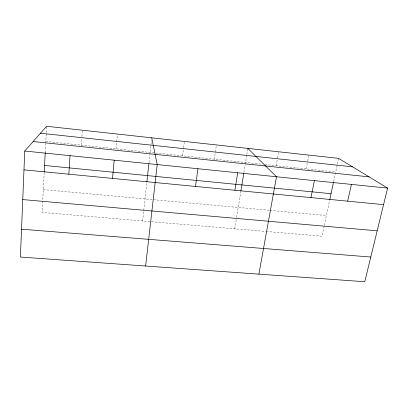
<?xml version="1.0" encoding="UTF-8"?>
<svg xmlns="http://www.w3.org/2000/svg" width="408" height="408" viewBox="0 0 408 408"><rect width="100%" height="100%" fill="white"/><g stroke="black" fill="none" stroke-linecap="round" stroke-linejoin="round"><path stroke-width="0.31" stroke-dasharray="2.04 1.53" d="M44.197 172.451L42.111 212.42L265.623 231.418M45.222 152.806L45.686 143.942M45.716 143.31L46.609 126.271M81.294 145.156L81.743 138.924M81.921 136.435L82.365 130.203M116.056 148.823L117.397 134.054M142.616 220.963L146.819 182.544M149.022 162.45L151.45 140.26M182.534 155.841L183.493 148.318M183.575 147.691L184.37 141.418M214.328 159.196L216.398 144.937M234.753 228.791L236.487 218.122M236.589 217.495L240.761 191.801M243.902 172.457L245.121 164.98M245.218 164.358L246.718 155.137M246.82 154.52L247.814 148.395M276.134 165.719L277.44 158.447M277.547 157.84L278.639 151.781M306.179 168.892L307.591 161.701M307.709 161.099L308.887 155.106M324.192 225.869L321.989 236.207L266.256 231.469M324.324 225.262L329.582 200.563M333.688 181.305L337.253 164.567M337.385 163.95L338.574 158.37M43.299 189.603L269.397 210.309M270.025 210.365L326.395 215.531M45.818 141.413L155.106 152.949M155.729 153.01L262.39 164.271M264.889 164.536L335.667 172.003"/><path stroke-width="0.61" d="M24.75 151.036L20.4 257.04L364.767 281.729L387.6 188.103L338.574 158.37L46.609 126.271L24.75 151.036L387.6 188.103M44.227 171.819L45.222 152.806M68.83 174.185L70.049 155.662M112.542 178.418L114.189 160.171M146.89 181.917L148.884 163.705M145.631 266.016L157.208 164.567L151.715 137.828M195.514 186.446L197.936 168.728M234.911 190.256L237.686 172.788M240.863 191.179L243.806 173.079M258.886 274.135L276.496 176.751L247.814 148.395M310.962 197.61L314.4 180.622M329.715 199.94L333.555 181.927M347.682 201.164L351.421 184.406M21.542 229.209L370.79 257.035M22.756 199.578L377.181 230.836M23.975 169.85L383.566 204.638M44.559 165.464L331.046 193.708M33.13 141.54L369.056 176.858M40.474 133.222L352.548 166.846"/></g></svg>
